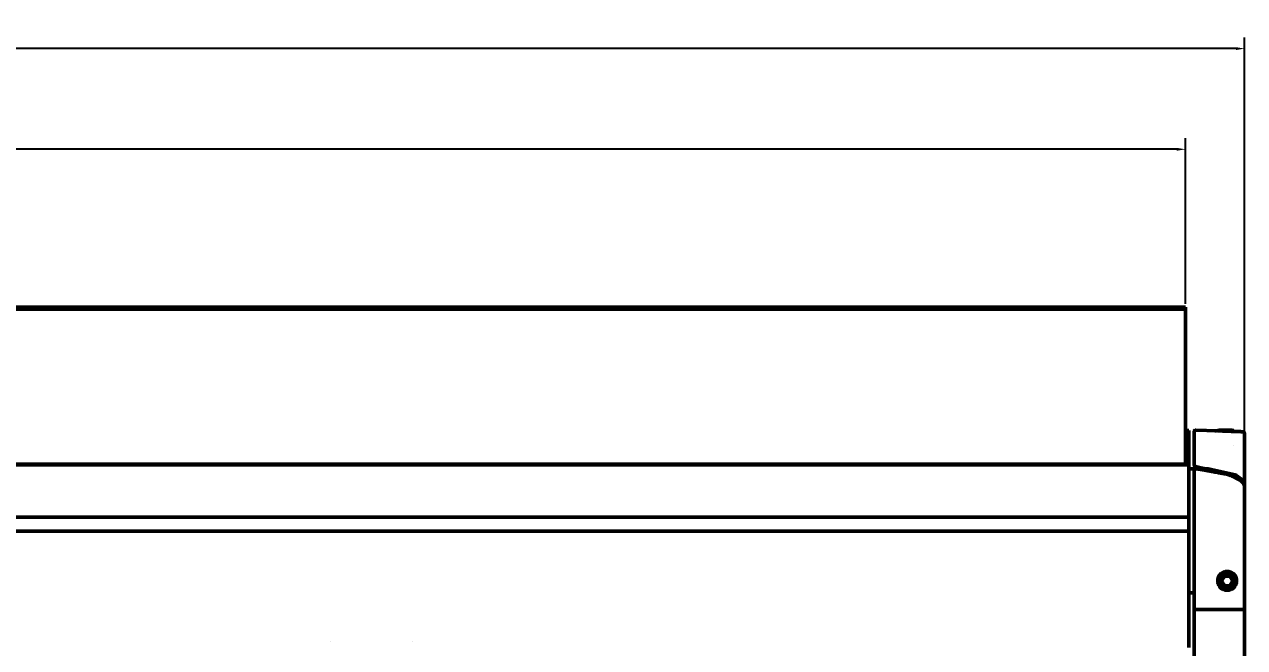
# Model space of a CAD drawing. Header units: millimetres. Extents: x 0 to 3000, y 0 to 3000.
# Drawn here: x 892.6 to 1243.2, y 1501.3 to 1680.5 of the extents above; entities that cross this region are included whole.
import ezdxf

# ---------------------------------------------------------------- set-up
doc = ezdxf.new("R2010")
doc.units = ezdxf.units.MM
doc.layers.add('Dimension (ANSI)', color=7, linetype='Continuous', lineweight=25)
doc.layers.add('Visible (ANSI)', color=7, linetype='Continuous', lineweight=50)
doc.styles.add('Note Text (ANSI)', font='tahoma.ttf')
doc.dimstyles.new('Default - mm (ANSI)', dxfattribs={"dimtxt": 10, "dimasz": 2.5, "dimexe": 3.175, "dimexo": 1.6002, "dimgap": 0.8, "dimtad": 0, "dimtoh": 1, "dimrnd": 1e-08, "dimzin": 4, "dimdsep": 46, "dimtxsty": 'Note Text (ANSI)', "dimcen": 0.09, "dimdle": 10, "dimclrd": 256, "dimclre": 256, "dimclrt": 256, "dimadec": 1, "dimazin": 1, "dimtfac": 0.3048, "dimtofl": 0, "dimtmove": 0, "dimatfit": 3, "dimfxl": 1, "dimtolj": 1, "dimtzin": 4, "dimlwd": -1, "dimlwe": -1, "dimarcsym": 0})

# ---------------------------------------------------------------- blocks, each defined once
blk = doc.blocks.new('*D10')
at = {"layer": 'Defpoints', "color": 0, "transparency": 16777216}
for p in [(1243.24, 1673.51), (215.74, 1555.46), (1243.24, 1547.46)]:
    blk.add_point(p, dxfattribs=at)
at = {"layer": 'Dimension (ANSI)', "transparency": 16777216}
for p, q in [((215.74, 1557.06), (215.74, 1676.68)), ((1243.24, 1549.06), (1243.24, 1676.68)), ((218.24, 1673.51), (677.08, 1673.51)), ((1240.74, 1673.51), (781.89, 1673.51))]:
    blk.add_line(p, q, dxfattribs=at)
for points in [[(218.24, 1673.92), (218.24, 1673.09), (215.74, 1673.51)], [(1240.74, 1673.92), (1240.74, 1673.09), (1243.24, 1673.51)]]:
    blk.add_solid(points, dxfattribs=at)
at = {"layer": 'Dimension (ANSI)', "transparency": 16777216, "insert": (677.88, 1680.05), "char_height": 10, "attachment_point": 1, "style": 'Note Text (ANSI)'}
blk.add_mtext('\\A1;1027.50 [40.5 in]', dxfattribs=at)
blk = doc.blocks.new('*D13')
at = {"layer": 'Defpoints', "color": 0, "transparency": 16777216}
for p in [(1226.24, 1644.56), (228.24, 1598.56), (1226.24, 1598.56)]:
    blk.add_point(p, dxfattribs=at)
at = {"layer": 'Dimension (ANSI)', "transparency": 16777216}
for p, q in [((228.24, 1600.16), (228.24, 1647.73)), ((1226.24, 1600.16), (1226.24, 1647.73)), ((230.74, 1644.56), (678.05, 1644.56)), ((1223.74, 1644.56), (776.42, 1644.56))]:
    blk.add_line(p, q, dxfattribs=at)
for points in [[(230.74, 1644.97), (230.74, 1644.14), (228.24, 1644.56)], [(1223.74, 1644.97), (1223.74, 1644.14), (1226.24, 1644.56)]]:
    blk.add_solid(points, dxfattribs=at)
at = {"layer": 'Dimension (ANSI)', "transparency": 16777216, "insert": (678.85, 1651.1), "char_height": 10, "attachment_point": 1, "style": 'Note Text (ANSI)'}
blk.add_mtext('\\A1;998.00 [39.3 in]', dxfattribs=at)

msp = doc.modelspace()

# ---------------------------------------------------------------- linework, layer by layer
at = {"layer": 'Visible (ANSI)'}
for p, q in [((228.2356, 1599.1955), (1226.2356, 1599.1955)), ((1226.2356, 1599.1955), (1226.2356, 1598.5566)), ((1226.2356, 1598.5566), (228.2356, 1598.5566)), ((1226.2356, 1598.5566), (1226.2356, 1555.2302)), ((1227.2356, 1563.7281), (1226.2356, 1563.7281)), ((1227.2356, 1563.7281), (1227.2356, 1563.592)), ((1227.2356, 1563.592), (1227.2356, 1562.0395)), ((1227.2356, 1562.0395), (1227.2356, 1557.3839)), ((1228.7356, 1562.7715), (1228.7356, 1563.3277)), ((1228.7356, 1560.8564), (1228.7356, 1562.7715)), ((1228.7356, 1553.8166), (1228.7356, 1560.8564)), ((1235.4476, 1563.611), (1229.2531, 1563.8274)), ((1235.4475, 1563.6111), (1235.4475, 1563.6111)), ((1235.7356, 1563.7709), (1236.1314, 1563.7709)), ((1236.1314, 1563.7709), (1239.6356, 1563.7709)), ((1227.2356, 1557.3839), (1227.2356, 1556.805)), ((1240.1356, 1559.4239), (1240.1356, 1559.424)), ((1243.2356, 1558.3698), (1243.2356, 1553.4306)), ((227.2356, 1553.805), (1227.2356, 1553.805)), ((1226.2356, 1554.005), (228.2356, 1554.005)), ((1227.2356, 1556.8052), (1226.2356, 1556.8052)), ((1226.2356, 1555.2302), (1226.2356, 1554.005)), ((1226.2356, 1553.805), (1226.2356, 1554.005)), ((1227.2356, 1556.305), (1227.2356, 1556.805)), ((1227.2356, 1554.305), (1227.2356, 1556.305)), ((1227.2356, 1553.805), (1227.2356, 1554.305)), ((1227.2356, 1553.805), (1227.2356, 1553.3587)), ((1227.2356, 1553.3587), (1227.2356, 1550.5514)), ((1227.2356, 1552.7381), (1228.7356, 1552.7381)), ((1227.2356, 1549.1361), (1227.2356, 1550.5514)), ((1228.7356, 1552.7381), (1228.7356, 1549.1361)), ((1230.662, 1552.983), (1229.1258, 1553.3289)), ((1229.253, 1552.6575), (1229.9338, 1552.6337)), ((1231.6063, 1552.7703), (1230.662, 1552.9829)), ((1231.6062, 1552.7703), (1233.1454, 1552.4237)), ((1231.6986, 1552.7584), (1232.6826, 1552.7241)), ((1233.6418, 1552.517), (1232.7749, 1552.7122)), ((1233.5356, 1552.1409), (1233.5356, 1551.9779)), ((1233.5356, 1551.8921), (1233.5356, 1551.8921)), ((1233.6418, 1552.517), (1233.6417, 1552.517)), ((1240.5703, 1550.9568), (1233.6418, 1552.517)), ((1239.4039, 1550.6745), (1241.8062, 1549.4213)), ((1242.4411, 1549.6444), (1240.7549, 1550.8731)), ((1243.2356, 1553.4306), (1243.2356, 1552.9765)), ((1243.2356, 1552.9765), (1243.2356, 1550.0487)), ((1227.2356, 1517.0798), (1227.2356, 1549.1361)), ((1228.7356, 1549.1361), (1228.7356, 1517.0798)), ((1242.1607, 1549.2363), (1241.8062, 1549.4212)), ((1242.1607, 1549.2363), (1242.1607, 1549.2363)), ((1243.2356, 1549.9401), (1243.2356, 1549.9088)), ((1243.2356, 1549.8854), (1243.2356, 1549.8528)), ((1243.2356, 1549.8528), (1243.2356, 1549.8521)), ((1243.2356, 1549.8521), (1243.2356, 1549.8521)), ((1243.2356, 1549.0509), (1243.2356, 1547.4631)), ((1243.2356, 1547.4692), (1243.2356, 1547.4631)), ((1243.2356, 1547.4631), (1243.2356, 1512.3319)), ((1227.2356, 1538.7827), (227.2356, 1538.7827)), ((1227.2356, 1534.7255), (227.2356, 1534.7255)), ((1237.3201, 1522.0612), (1236.4046, 1520.4755)), ((1239.1511, 1522.0612), (1237.3201, 1522.0612)), ((1237.3201, 1522.0612), (1237.4356, 1521.8612)), ((1239.1511, 1522.0612), (1239.0356, 1521.8612)), ((1240.0665, 1520.4755), (1239.1511, 1522.0612)), ((1236.4046, 1520.4755), (1237.3201, 1518.8899)), ((1236.4046, 1520.4755), (1236.6356, 1520.4755)), ((1237.4356, 1521.8612), (1236.6356, 1520.4755)), ((1236.6356, 1520.4755), (1237.4356, 1519.0899)), ((1237.3201, 1518.8899), (1237.4356, 1519.0899)), ((1237.3201, 1518.8899), (1239.1511, 1518.8899)), ((1239.0356, 1521.8612), (1237.4356, 1521.8612)), ((1237.4356, 1519.0899), (1239.0356, 1519.0899)), ((1239.8356, 1520.4755), (1239.0356, 1521.8612)), ((1239.0356, 1519.0899), (1239.8356, 1520.4755)), ((1239.1511, 1518.8899), (1239.0356, 1519.0899)), ((1239.1511, 1518.8899), (1240.0665, 1520.4755)), ((1240.0665, 1520.4755), (1239.8356, 1520.4755)), ((1227.2356, 1517.0798), (1227.2356, 1505.9363)), ((1228.7356, 1517.0798), (1227.2356, 1517.0798)), ((1228.7356, 1498.1202), (1228.7356, 1517.0798)), ((1242.753, 1512.2683), (1229.253, 1512.2084)), ((1243.2356, 1496.3589), (1243.2356, 1512.3319)), ((1227.2356, 1505.9363), (1227.2356, 1505.6301)), ((1227.2356, 1505.3785), (1227.2356, 1505.6301)), ((1227.2356, 1505.3785), (1227.2356, 1505.0254)), ((1227.2356, 1505.0254), (1227.2356, 1502.4464)), ((980.3856, 1502.9664), (980.3856, 1502.9664)), ((1004.0856, 1502.9664), (1004.0856, 1502.9664)), ((1227.2356, 1502.4464), (1227.2356, 1502.0275)), ((1227.2356, 1501.693), (1227.2356, 1502.0275)), ((1227.2356, 1501.693), (1227.2356, 1501.2961))]:
    msp.add_line(p, q, dxfattribs=at)
for radius in [2.6, 2.4]:
    msp.add_circle((1238.2356, 1520.4755), radius, dxfattribs=at)
for centre, radius, start, end in [((1229.2356, 1563.3278), 0.5, 87.997406, 180.0066), ((1234.6356, 1563.1401), 0.5, 83.776317, 88.002213), ((1235.7356, 1563.2709), 0.5, 90, 136.775169), ((1239.6356, 1563.2709), 0.5, 20.817236, 90), ((1242.7356, 1562.8563), 0.5, 0, 87.99971), ((1229.2356, 1553.8166), 0.5, 180, 257.30996), ((1229.2356, 1552.1578), 0.5, 88, 180), ((1229.9163, 1552.134), 0.5, 79.596678, 87.999993), ((1231.716, 1553.2581), 0.5, 257.31341, 267.999872), ((1242.7356, 1550.0485), 0.5, 233.920045, 0.021266), ((1238.2356, 1520.4755), 1.5, 172.517825, 187.482175), ((1238.2356, 1520.4755), 1.5, 112.517825, 127.482175), ((1238.2356, 1520.4755), 1.5, 232.517825, 247.482175), ((1238.2356, 1520.4755), 1.5, 52.517825, 67.482175), ((1238.2356, 1520.4755), 1.5, 292.517825, 307.482175), ((1238.2356, 1520.4755), 1.5, 352.517825, 7.482175)]:
    msp.add_arc(centre, radius, start, end, dxfattribs=at)
for centre, major_axis, ratio, start_param, end_param in [((1229.2356, 1562.7715), (-0.5, 0), 0.19142621, 0.00000015, 0.00011533), ((1260.9698, 1562.7413), (26.3165, -0.8985), 0.00034011, 3.85006713, 3.92926207), ((1231.7161, 1553.2581), (-0.1098, -0.4878), 0.0133534, 6.28315379, 6.28318534), ((1232.6715, 1552.2405), (0.4602, -0.1742), 0.9808966, 1.71401663, 1.90375295)]:
    msp.add_ellipse(centre, major_axis=major_axis, ratio=ratio, start_param=start_param, end_param=end_param, dxfattribs=at)
for points, knots in [([(1234.6663, 1563.6391), (1234.6663, 1563.6391), (1234.6677, 1563.639), (1234.6791, 1563.6385), (1234.7025, 1563.6375), (1234.8203, 1563.633), (1234.9732, 1563.6274), (1235.1921, 1563.6196)], [0.114247362, 0.114247362, 0.114247362, 0.114247362, 0.142139057, 0.142139057, 0.272177314, 0.272177314, 0.598509648, 0.598509648, 0.598509648, 0.598509648]), ([(1242.753, 1563.356), (1242.5856, 1563.3619), (1242.4176, 1563.3677), (1242.2487, 1563.3736), (1241.8443, 1563.3878), (1241.4347, 1563.4021), (1241.0227, 1563.4165), (1240.6058, 1563.431), (1240.1865, 1563.4457), (1239.7655, 1563.4604), (1239.5535, 1563.4678), (1239.3411, 1563.4752), (1239.1284, 1563.4826), (1238.8982, 1563.4906), (1238.6677, 1563.4987), (1238.4371, 1563.5067), (1237.9604, 1563.5234), (1237.4831, 1563.5401), (1237.0068, 1563.5567), (1236.4854, 1563.5749), (1235.965, 1563.5931), (1235.4475, 1563.6106)], [0, 0, 0, 0, 0.07106221, 0.07106221, 0.07106221, 0.24119565, 0.24119565, 0.24119565, 0.4133313, 0.4133313, 0.4133313, 0.5, 0.5, 0.5, 0.59379113, 0.59379113, 0.59379113, 0.78773038, 0.78773038, 0.78773038, 1, 1, 1, 1]), ([(1243.2356, 1558.3698), (1243.2356, 1558.4797), (1243.2356, 1558.5892), (1243.2356, 1558.6979), (1243.2356, 1558.8159), (1243.2356, 1558.9331), (1243.2356, 1559.0492), (1243.2356, 1559.1774), (1243.2356, 1559.3043), (1243.2356, 1559.4296), (1243.2356, 1559.5693), (1243.2356, 1559.7069), (1243.2356, 1559.8419), (1243.2356, 1559.9488), (1243.2356, 1560.0542), (1243.2356, 1560.1576), (1243.2356, 1560.2008), (1243.2356, 1560.2436), (1243.2356, 1560.2862), (1243.2356, 1560.4487), (1243.2356, 1560.6062), (1243.2356, 1560.7575), (1243.2356, 1560.925), (1243.2356, 1561.085), (1243.2356, 1561.2361), (1243.2356, 1561.3715), (1243.2356, 1561.4997), (1243.2356, 1561.62), (1243.2356, 1561.64), (1243.2356, 1561.6599), (1243.2356, 1561.6795), (1243.2356, 1561.8135), (1243.2356, 1561.9371), (1243.2356, 1562.0495), (1243.2356, 1562.1551), (1243.2356, 1562.2507), (1243.2356, 1562.336), (1243.2356, 1562.4151), (1243.2356, 1562.4852), (1243.2356, 1562.5462), (1243.2356, 1562.5476), (1243.2356, 1562.549), (1243.2356, 1562.5504), (1243.2356, 1562.6045), (1243.2356, 1562.6514), (1243.2356, 1562.691), (1243.2356, 1562.7275), (1243.2356, 1562.7578), (1243.2356, 1562.782), (1243.2356, 1562.8059), (1243.2356, 1562.8239), (1243.2356, 1562.8362), (1243.2356, 1562.8497), (1243.2356, 1562.8563), (1243.2356, 1562.8563)], [0.000005422, 0.000005422, 0.000005422, 0.000005422, 0.043998215, 0.043998215, 0.043998215, 0.091766399, 0.091766399, 0.091766399, 0.144517105, 0.144517105, 0.144517105, 0.203375136, 0.203375136, 0.203375136, 0.25, 0.25, 0.25, 0.269480696, 0.269480696, 0.269480696, 0.343911429, 0.343911429, 0.343911429, 0.426264277, 0.426264277, 0.426264277, 0.5, 0.5, 0.5, 0.512303034, 0.512303034, 0.512303034, 0.596259677, 0.596259677, 0.596259677, 0.675170884, 0.675170884, 0.675170884, 0.748337994, 0.748337994, 0.748337994, 0.75, 0.75, 0.75, 0.815335646, 0.815335646, 0.815335646, 0.875574797, 0.875574797, 0.875574797, 0.934779004, 0.934779004, 0.934779004, 1, 1, 1, 1]), ([(1237.9941, 1551.1593), (1237.6862, 1551.2159), (1237.3785, 1551.2723), (1237.0711, 1551.3288), (1237.0195, 1551.3383), (1236.9679, 1551.3477), (1236.9163, 1551.3572), (1236.6849, 1551.3997), (1236.4538, 1551.4421), (1236.2229, 1551.4845), (1236.0956, 1551.5079), (1235.9685, 1551.5312), (1235.8415, 1551.5545), (1235.7088, 1551.5789), (1235.5762, 1551.6032), (1235.4437, 1551.6276), (1235.2191, 1551.6688), (1234.9948, 1551.71), (1234.771, 1551.7511), (1234.7566, 1551.7537), (1234.7422, 1551.7563), (1234.7278, 1551.759), (1234.5087, 1551.7992), (1234.29, 1551.8394), (1234.0719, 1551.8794), (1233.9501, 1551.9018), (1233.8285, 1551.9241), (1233.7071, 1551.9464), (1233.6291, 1551.9607), (1233.5513, 1551.975), (1233.4735, 1551.9893), (1233.2914, 1552.0227), (1233.1099, 1552.056), (1232.929, 1552.0892), (1232.8372, 1552.1061), (1232.7455, 1552.1229), (1232.6541, 1552.1397), (1232.5806, 1552.1532), (1232.5072, 1552.1667), (1232.434, 1552.1801), (1232.3337, 1552.1985), (1232.2338, 1552.2169), (1232.1343, 1552.2351), (1232.0842, 1552.2443), (1232.0343, 1552.2535), (1231.9844, 1552.2627), (1231.8628, 1552.285), (1231.7419, 1552.3072), (1231.622, 1552.3292), (1231.6071, 1552.3319), (1231.5923, 1552.3347), (1231.5774, 1552.3374), (1231.4538, 1552.3601), (1231.3312, 1552.3826), (1231.2103, 1552.4048), (1231.1807, 1552.4102), (1231.1512, 1552.4156), (1231.1218, 1552.421), (1231.0405, 1552.436), (1230.9602, 1552.4507), (1230.8811, 1552.4652), (1230.8007, 1552.48), (1230.7216, 1552.4945), (1230.6446, 1552.5086), (1230.6272, 1552.5118), (1230.6099, 1552.515), (1230.5926, 1552.5182), (1230.5345, 1552.5289), (1230.4777, 1552.5393), (1230.423, 1552.5493), (1230.3983, 1552.5539), (1230.374, 1552.5583), (1230.3503, 1552.5627), (1230.306, 1552.5708), (1230.2636, 1552.5786), (1230.224, 1552.5859), (1230.2027, 1552.5898), (1230.1824, 1552.5935), (1230.1632, 1552.597), (1230.1274, 1552.6036), (1230.0953, 1552.6095), (1230.0698, 1552.6142), (1230.0608, 1552.6158), (1230.0526, 1552.6173), (1230.0453, 1552.6187), (1230.0208, 1552.6232), (1230.0066, 1552.6258), (1230.0066, 1552.6258)], [0, 0, 0, 0, 0.10702598, 0.10702598, 0.10702598, 0.125, 0.125, 0.125, 0.20559739, 0.20559739, 0.20559739, 0.25, 0.25, 0.25, 0.29638316, 0.29638316, 0.29638316, 0.375, 0.375, 0.375, 0.38006039, 0.38006039, 0.38006039, 0.45703536, 0.45703536, 0.45703536, 0.5, 0.5, 0.5, 0.52759543, 0.52759543, 0.52759543, 0.59219117, 0.59219117, 0.59219117, 0.625, 0.625, 0.625, 0.65138295, 0.65138295, 0.65138295, 0.6875, 0.6875, 0.6875, 0.70567452, 0.70567452, 0.70567452, 0.75, 0.75, 0.75, 0.75549066, 0.75549066, 0.75549066, 0.80128593, 0.80128593, 0.80128593, 0.8125, 0.8125, 0.8125, 0.84348852, 0.84348852, 0.84348852, 0.875, 0.875, 0.875, 0.88213644, 0.88213644, 0.88213644, 0.90625, 0.90625, 0.90625, 0.91714489, 0.91714489, 0.91714489, 0.9375, 0.9375, 0.9375, 0.94841065, 0.94841065, 0.94841065, 0.96875, 0.96875, 0.96875, 0.97593273, 0.97593273, 0.97593273, 1, 1, 1, 1]), ([(1233.5356, 1552.1409), (1233.5356, 1552.1948), (1233.5267, 1552.2493), (1233.4925, 1552.3507), (1233.4672, 1552.3989), (1233.4034, 1552.4838), (1233.3642, 1552.5215), (1233.2769, 1552.5821), (1233.2278, 1552.6056), (1233.1705, 1552.6224), (1233.1642, 1552.6242), (1233.1555, 1552.6264), (1233.1531, 1552.6269), (1233.1498, 1552.6277), (1233.1489, 1552.6279), (1233.1477, 1552.6282), (1233.1474, 1552.6283), (1233.1469, 1552.6284), (1233.1468, 1552.6284), (1233.1465, 1552.6285), (1233.1464, 1552.6285), (1233.1462, 1552.6286), (1233.1461, 1552.6286), (1233.1454, 1552.6287), (1233.1457, 1552.6287), (1233.1456, 1552.6287), (1233.1456, 1552.6287), (1233.1456, 1552.6287)], [0, 0, 0, 0, 0.0161578161, 0.0161578161, 0.032081548, 0.032081548, 0.0480136658, 0.0480136658, 0.0639454791, 0.0639454791, 0.0659118303, 0.0659118303, 0.0666491322, 0.0666491322, 0.0669259119, 0.0669259119, 0.0670261398, 0.0670261398, 0.0670763797, 0.0670763797, 0.0671268142, 0.0671268142, 0.0672283983, 0.0672283983, 0.0680374091, 0.0680374091, 0.0681685361, 0.0681685361, 0.0681685361, 0.0681685361]), ([(1233.1454, 1552.4237), (1233.2548, 1552.3991), (1233.3558, 1552.336), (1233.426, 1552.2483), (1233.4874, 1552.1716), (1233.5252, 1552.076), (1233.5337, 1551.9782)], [0.000000012, 0.000000012, 0.000000012, 0.000000012, 0.5, 0.5, 0.5, 0.93719027, 0.93719027, 0.93719027, 0.93719027]), ([(1239.4039, 1550.6745), (1239.2457, 1550.7571), (1239.087, 1550.8289), (1238.9328, 1550.89), (1238.9289, 1550.8916), (1238.9249, 1550.8931), (1238.921, 1550.8947), (1238.9114, 1550.8985), (1238.9018, 1550.9022), (1238.8923, 1550.9059)], [0, 0, 0, 0, 0.333333333, 0.333333333, 0.333333333, 0.341900419, 0.341900419, 0.341900419, 0.362638694, 0.362638694, 0.362638694, 0.362638694]), ([(1243.2358, 1550.0442), (1243.2359, 1550.0392), (1243.2358, 1550.0347), (1243.2357, 1550.0284), (1243.2357, 1550.0262), (1243.2356, 1550.0235), (1243.2356, 1550.0228), (1243.2356, 1550.0215), (1243.2356, 1550.0215), (1243.2356, 1550.0206), (1243.2356, 1550.0205), (1243.2356, 1550.0203)], [0, 0, 0, 0, 0.00172638636, 0.00172638636, 0.00314777207, 0.00314777207, 0.00445687645, 0.00445687645, 0.0066235983, 0.0066235983, 0.00705611645, 0.00705611645, 0.00705611645, 0.00705611645]), ([(1243.0195, 1548.3673), (1242.9965, 1548.4126), (1242.8836, 1548.616), (1242.6336, 1548.9241), (1242.3558, 1549.1276), (1242.216, 1549.2063)], [0.430075215, 0.430075215, 0.430075215, 0.430075215, 0.5, 0.75, 0.971065176, 0.971065176, 0.971065176, 0.971065176]), ([(1242.6281, 1548.8987), (1242.6271, 1548.8997), (1242.6261, 1548.9007), (1242.5376, 1548.9861), (1242.4425, 1549.0625), (1242.3413, 1549.1297)], [5.513299048, 5.513299048, 5.513299048, 5.513299048, 5.515463696, 5.515463696, 5.697771007, 5.697771007, 5.697771007, 5.697771007]), ([(1242.9425, 1548.5055), (1242.9174, 1548.5466), (1242.8908, 1548.5869), (1242.8482, 1548.6464), (1242.8333, 1548.6665), (1242.8179, 1548.6863)], [5.260835271, 5.260835271, 5.260835271, 5.260835271, 5.333156386, 5.333156386, 5.370701785, 5.370701785, 5.370701785, 5.370701785]), ([(1243.2356, 1550.0203), (1243.2356, 1550.0133), (1243.2356, 1550.0063), (1243.2356, 1549.9846), (1243.2356, 1549.9609), (1243.2356, 1549.9402)], [0, 0, 0, 0, 0.0060680737, 0.0060680737, 0.0228086076, 0.0228086076, 0.0228086076, 0.0228086076]), ([(1243.2356, 1549.8206), (1243.2356, 1549.7539), (1243.2356, 1549.6724), (1243.2356, 1549.5488), (1243.2356, 1549.5178), (1243.2356, 1549.4859)], [0, 0, 0, 0, 0.0344837781, 0.0344837781, 0.0453782659, 0.0453782659, 0.0453782659, 0.0453782659]), ([(1235.5214, 1520.4755), (1235.521, 1520.6529), (1235.538, 1520.8299), (1235.6112, 1521.2013), (1235.6721, 1521.3938), (1235.8857, 1521.8749), (1236.0704, 1522.1459), (1236.5495, 1522.6322), (1236.8485, 1522.8346), (1237.5092, 1523.1122), (1237.8648, 1523.184), (1238.5831, 1523.1848), (1238.9387, 1523.1137), (1239.6, 1522.8375), (1239.8993, 1522.6358), (1240.3812, 1522.1492), (1240.5675, 1521.8767), (1240.7827, 1521.3937), (1240.844, 1521.2012), (1240.9169, 1520.8354), (1240.9343, 1520.6644), (1240.9355, 1520.4929)], [-0.853374666, -0.853374666, -0.853374666, -0.853374666, -0.800112074, -0.800112074, -0.739707629, -0.739707629, -0.642079958, -0.642079958, -0.534792727, -0.534792727, -0.426971191, -0.426971191, -0.319171325, -0.319171325, -0.21188476, -0.21188476, -0.113669065, -0.113669065, -0.053244318, -0.053244318, -0.001735971, -0.001735971, -0.001735971, -0.001735971]), ([(1237.8333, 1517.8057), (1237.5244, 1517.8521), (1237.2259, 1517.9514), (1236.6598, 1518.2555), (1236.3997, 1518.4636), (1235.9804, 1518.9472), (1235.819, 1519.2145), (1235.643, 1519.6656), (1235.5954, 1519.8339), (1235.5364, 1520.1607), (1235.522, 1520.3179), (1235.5214, 1520.4755)], [-0.385624393, -0.385624393, -0.385624393, -0.385624393, -0.291939015, -0.291939015, -0.192799065, -0.192799065, -0.099731791, -0.099731791, -0.047329594, -0.047329594, -0.000001297, -0.000001297, -0.000001297, -0.000001297]), ([(1240.9355, 1520.4582), (1240.9345, 1520.3053), (1240.9205, 1520.1528), (1240.8629, 1519.8293), (1240.8153, 1519.6598), (1240.6393, 1519.2071), (1240.4781, 1518.9397), (1240.0596, 1518.4571), (1239.8004, 1518.2501), (1239.2321, 1517.9461), (1238.93, 1517.8472), (1238.6172, 1517.8026)], [-0.386021461, -0.386021461, -0.386021461, -0.386021461, -0.340099152, -0.340099152, -0.287272412, -0.287272412, -0.193981119, -0.193981119, -0.094902045, -0.094902045, -0.000018528, -0.000018528, -0.000018528, -0.000018528]), ([(1238.6172, 1517.8026), (1238.4851, 1517.7843), (1238.3535, 1517.7752), (1238.2252, 1517.7757), (1238.0969, 1517.7762), (1237.9653, 1517.7863), (1237.8333, 1517.8057)], [-0.0385282291, -0.0385282291, -0.0385282291, -0.0385282291, 0, 0, 0, 0.038512373, 0.038512373, 0.038512373, 0.038512373]), ([(1229.253, 1512.2084), (1229.2472, 1512.2083), (1229.2414, 1512.2083), (1229.1705, 1512.2083), (1229.106, 1512.2099), (1228.9856, 1512.2162), (1228.9307, 1512.2208), (1228.8381, 1512.2325), (1228.8011, 1512.2394), (1228.7496, 1512.2548), (1228.736, 1512.2631), (1228.7356, 1512.2716), (1228.7356, 1512.2718), (1228.7356, 1512.2719)], [-0.080224816, -0.080224816, -0.080224816, -0.080224816, -0.0784780742, -0.0784780742, -0.0589488075, -0.0589488075, -0.0394177966, -0.0394177966, -0.0198833473, -0.0198833473, 0, 0, 0.0003172061, 0.0003172061, 0.0003172061, 0.0003172061]), ([(1243.2356, 1512.3319), (1243.2356, 1512.3317), (1243.2356, 1512.3316), (1243.2352, 1512.323), (1243.2216, 1512.3147), (1243.1701, 1512.2993), (1243.1331, 1512.2924), (1243.0404, 1512.2808), (1242.9856, 1512.2762), (1242.8705, 1512.2702), (1242.8122, 1512.2686), (1242.753, 1512.2683)], [-0.157273389, -0.157273389, -0.157273389, -0.157273389, -0.1569561803, -0.1569561803, -0.1370728118, -0.1370728118, -0.1175383566, -0.1175383566, -0.0980073489, -0.0980073489, -0.0802248322, -0.0802248322, -0.0802248322, -0.0802248322])]:
    msp.add_open_spline(points, degree=3, knots=knots, dxfattribs=at)
for points in [[(1235.4577, 1563.6101), (1235.461, 1563.61), (1235.4643, 1563.6099), (1235.4677, 1563.6098)], [(1242.4034, 1563.3684), (1242.4034, 1563.3684), (1242.4034, 1563.3684), (1242.4034, 1563.3684)], [(1232.3316, 1552.1989), (1232.3405, 1552.1973), (1232.3567, 1552.1943), (1232.3813, 1552.1898)], [(1232.3813, 1552.1898), (1232.4112, 1552.1843), (1232.4538, 1552.1765), (1232.5063, 1552.1669)], [(1238.4204, 1551.0616), (1238.2817, 1551.0998), (1238.1386, 1551.1328), (1237.9941, 1551.1593)], [(1238.4204, 1551.0616), (1238.5806, 1551.0174), (1238.7383, 1550.9653), (1238.8923, 1550.9059)], [(1239.4042, 1550.6744), (1239.4206, 1550.6658), (1239.4428, 1550.6543), (1239.4698, 1550.6401)], [(1239.4698, 1550.6401), (1239.4988, 1550.625), (1239.5336, 1550.6069), (1239.5733, 1550.5862)], [(1239.5733, 1550.5862), (1239.6688, 1550.5364), (1239.7936, 1550.4713), (1239.9357, 1550.3971)], [(1240.5703, 1550.9568), (1240.6367, 1550.9419), (1240.7, 1550.9131), (1240.7549, 1550.8731)], [(1242.1607, 1549.2363), (1242.1793, 1549.2266), (1242.1978, 1549.2166), (1242.216, 1549.2063)], [(1242.2483, 1549.1878), (1242.3829, 1549.1088), (1242.507, 1549.0145), (1242.6173, 1548.9091)], [(1242.7377, 1548.7837), (1242.7964, 1548.7169), (1242.8506, 1548.6462), (1242.8998, 1548.5723)], [(1242.82, 1548.6837), (1242.8715, 1548.6168), (1242.9188, 1548.5466), (1242.9615, 1548.4737)], [(1243.0195, 1548.3673), (1243.1098, 1548.1891), (1243.1738, 1547.9952), (1243.2073, 1547.7984)], [(1243.1308, 1548.102), (1243.1396, 1548.0761), (1243.1478, 1548.0499), (1243.1555, 1548.0235)], [(1243.2356, 1547.4631), (1243.2356, 1547.5755), (1243.2261, 1547.6878), (1243.2072, 1547.7984)], [(1243.2356, 1550.0005), (1243.2356, 1549.9963), (1243.2356, 1549.992), (1243.2356, 1549.9878)], [(1243.2356, 1549.909), (1243.2356, 1549.9011), (1243.2356, 1549.8934), (1243.2356, 1549.8856)], [(1243.2356, 1549.8521), (1243.2356, 1549.8418), (1243.2356, 1549.8313), (1243.2356, 1549.8205)], [(1243.2356, 1549.8301), (1243.2356, 1549.7893), (1243.2356, 1549.743), (1243.2356, 1549.6908)], [(1243.2356, 1549.4859), (1243.2356, 1549.4212), (1243.2356, 1549.3533), (1243.2356, 1549.2841)], [(1243.2356, 1549.2841), (1243.2356, 1549.2107), (1243.2356, 1549.1344), (1243.2356, 1549.0585)], [(1243.2356, 1549.0585), (1243.2356, 1549.056), (1243.2356, 1549.0534), (1243.2356, 1549.0509)], [(1240.9355, 1520.4959), (1240.9356, 1520.4891), (1240.9356, 1520.4823), (1240.9356, 1520.4755)], [(1240.9356, 1520.4755), (1240.9356, 1520.4687), (1240.9356, 1520.462), (1240.9355, 1520.4552)], [(1243.2358, 1520.6255), (1243.2358, 1520.6111), (1243.2357, 1520.5967), (1243.2356, 1520.5822)]]:
    msp.add_open_spline(points, degree=3, dxfattribs=at)

# ---------------------------------------------------------------- dimensions: what is measured, and where the dimension line sits
at = {"layer": 'Dimension (ANSI)'}
dim = msp.add_linear_dim(base=(1243.2356, 1673.5065), p1=(215.7356, 1555.4566), p2=(1243.2356, 1547.4631), angle=180, dimstyle='Default - mm (ANSI)', override={"dimgap": 0.8, "dimtoh": 0, "dimdec": 2, "dimtol": 0, "dimlim": 0, "dimtp": 0, "dimtm": 0, "dimtdec": 2, "dimatfit": 1}, dxfattribs=at)
dim.commit()
dim.dimension.update_dxf_attribs({"geometry": '*D10', "text_midpoint": (729.4856, 1673.5065), "dimtype": 160})
dim = msp.add_linear_dim(base=(1226.2356, 1644.5566), p1=(228.2356, 1598.5566), p2=(1226.2356, 1598.5566), dimstyle='Default - mm (ANSI)', override={"dimgap": 0.8, "dimtoh": 0, "dimdec": 2, "dimtol": 0, "dimlim": 0, "dimtp": 0, "dimtm": 0, "dimtdec": 2, "dimatfit": 1}, dxfattribs=at)
dim.commit()
dim.dimension.update_dxf_attribs({"geometry": '*D13', "text_midpoint": (727.2356, 1644.5566), "dimtype": 160})

doc.saveas('drawing.dxf')
